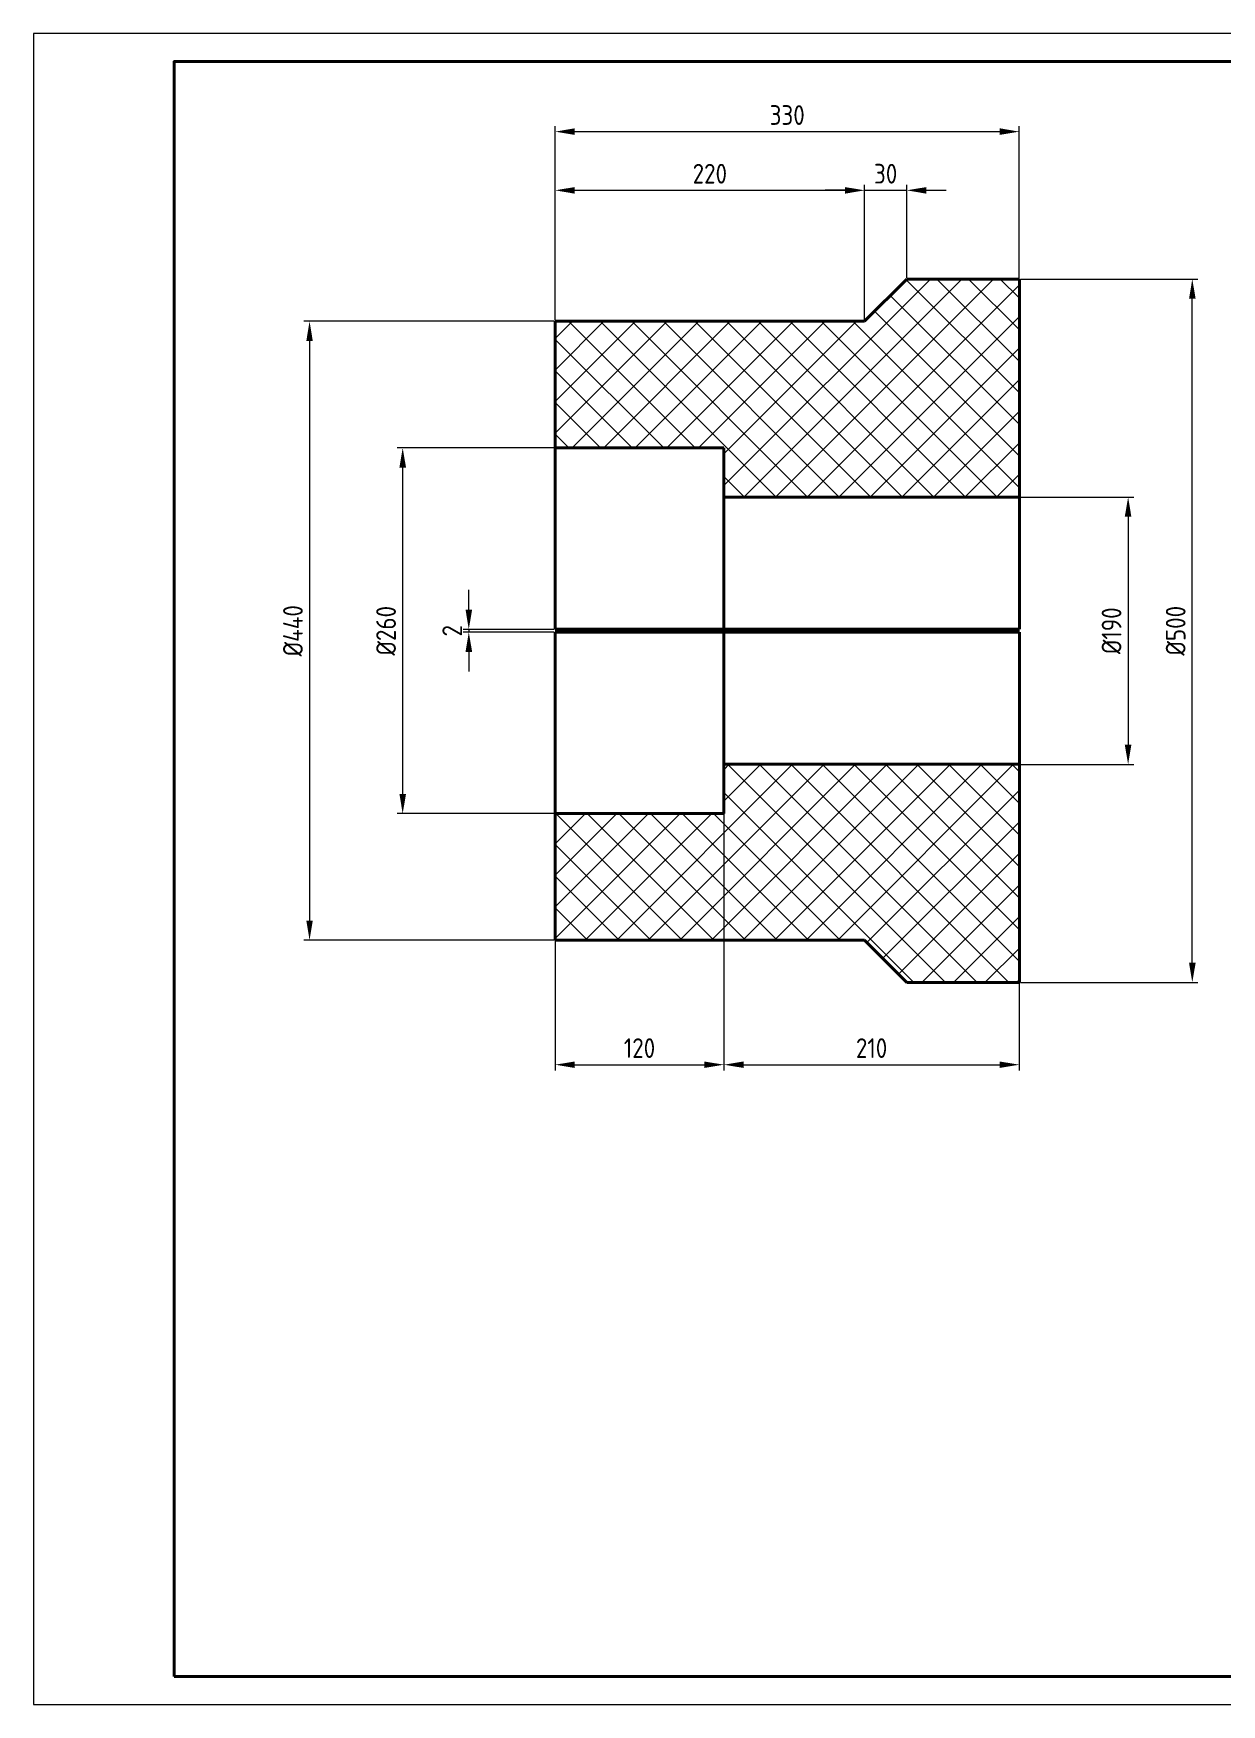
# Model space of a CAD drawing. Header units: millimetres. Extents: x 52110 to 400893, y -153728 to 31997.
# Drawn here: x 356035 to 356880, y -21557 to -20369 of the extents above; entities that cross this region are included whole.
import ezdxf

# ---------------------------------------------------------------- set-up
doc = ezdxf.new("R2010")
doc.units = ezdxf.units.MM
doc.header["$LTSCALE"] = 500
doc.linetypes.add('CENTER', pattern=[2, 1.25, -0.25, 0.25, -0.25])
for name, color, linetype, lineweight in [('SHI', 7, 'Continuous', 40), ('WEN', 3, 'Continuous', 20), ('XI', 2, 'Continuous', 20), ('ZHONG', 1, 'CENTER', 20)]:
    doc.layers.add(name, color=color, linetype=linetype, lineweight=lineweight)
doc.styles.add('GB', font='gbenor.shx', dxfattribs={"bigfont": 'gbcbig.shx'})
doc.dimstyles.new('ISO-25$0', dxfattribs={"dimscale": 40, "dimtxt": 3.5, "dimasz": 3.5, "dimexe": 1, "dimexo": 0.2, "dimgap": 1.2, "dimtad": 1, "dimtoh": 1, "dimdec": 1, "dimzin": 9, "dimdsep": 46, "dimtxsty": 'GB', "dimcen": 0, "dimclrd": 3, "dimclre": 3, "dimclrt": 256, "dimadec": 0, "dimazin": 2, "dimtfac": 1, "dimtdec": 1, "dimtix": 1, "dimtmove": 0, "dimatfit": 3, "dimldrblk": 'DOTSMALL', "dimfxl": 0, "dimlwd": -1, "dimlwe": 20, "dimarcsym": 0})

# ---------------------------------------------------------------- blocks, each defined once
blk = doc.blocks.new('*D629')
at = {"layer": 'Defpoints', "color": 0}
for p in [(356465.7, -20663.6), (356297.3, -20923.6), (356465.7, -20923.6)]:
    blk.add_point(p, dxfattribs=at)
at = {"layer": 'WEN', "color": 3, "linetype": 'ByBlock', "lineweight": 20}
for p, q in [((356464.9, -20663.6), (356293.3, -20663.6)), ((356464.9, -20923.6), (356293.3, -20923.6))]:
    blk.add_line(p, q, dxfattribs=at)
at = {"layer": 'WEN', "color": 3, "linetype": 'ByBlock'}
blk.add_line((356297.3, -20677.6), (356297.3, -20909.6), dxfattribs=at)
at = {"layer": 'WEN', "color": 3}
for points in [[(356295, -20677.6), (356299.7, -20677.6), (356297.3, -20663.6)], [(356295, -20909.6), (356299.7, -20909.6), (356297.3, -20923.6)]]:
    blk.add_solid(points, dxfattribs=at)
at = {"layer": 'WEN', "insert": (356285.5, -20793.6), "char_height": 14, "attachment_point": 5, "rotation": 90, "style": 'GB'}
blk.add_mtext('%%C260', dxfattribs=at)
blk = doc.blocks.new('_DotSmall')
at = {"color": 0, "linetype": 'ByBlock', "const_width": 0.5}
blk.add_lwpolyline([(-0.0625, 0, 1), (0.0625, 0, 1)], format="xyb", close=True, dxfattribs=at)
blk = doc.blocks.new('*D630')
at = {"layer": 'Defpoints', "color": 0}
for p in [(356344.3, -20794.6), (356405.7, -20792.6), (356405.7, -20794.6)]:
    blk.add_point(p, dxfattribs=at)
at = {"layer": 'WEN', "color": 3, "linetype": 'ByBlock'}
for p, q in [((356344.3, -20778.6), (356344.3, -20764.6)), ((356344.3, -20792.6), (356344.3, -20794.6)), ((356344.3, -20808.6), (356344.3, -20822.6))]:
    blk.add_line(p, q, dxfattribs=at)
at = {"layer": 'WEN', "color": 3, "linetype": 'ByBlock', "lineweight": 20}
for p, q in [((356404.9, -20792.6), (356340.3, -20792.6)), ((356404.9, -20794.6), (356340.3, -20794.6))]:
    blk.add_line(p, q, dxfattribs=at)
at = {"layer": 'WEN', "color": 3}
for points in [[(356342, -20778.6), (356346.7, -20778.6), (356344.3, -20792.6)], [(356342, -20808.6), (356346.7, -20808.6), (356344.3, -20794.6)]]:
    blk.add_solid(points, dxfattribs=at)
at = {"layer": 'WEN', "insert": (356332.5, -20793.6), "char_height": 14, "attachment_point": 5, "rotation": 90, "style": 'GB'}
blk.add_mtext('2', dxfattribs=at)
blk = doc.blocks.new('*D631')
at = {"layer": 'Defpoints', "color": 0}
for p in [(356405.7, -20573.6), (356231.1, -21013.6), (356405.7, -21013.6)]:
    blk.add_point(p, dxfattribs=at)
at = {"layer": 'WEN', "color": 3, "linetype": 'ByBlock', "lineweight": 20}
for p, q in [((356404.9, -20573.6), (356227.1, -20573.6)), ((356404.9, -21013.6), (356227.1, -21013.6))]:
    blk.add_line(p, q, dxfattribs=at)
at = {"layer": 'WEN', "color": 3, "linetype": 'ByBlock'}
blk.add_line((356231.1, -20587.6), (356231.1, -20999.6), dxfattribs=at)
at = {"layer": 'WEN', "color": 3}
for points in [[(356228.8, -20587.6), (356233.4, -20587.6), (356231.1, -20573.6)], [(356228.8, -20999.6), (356233.4, -20999.6), (356231.1, -21013.6)]]:
    blk.add_solid(points, dxfattribs=at)
at = {"layer": 'WEN', "insert": (356219.3, -20793.6), "char_height": 14, "attachment_point": 5, "rotation": 90, "style": 'GB'}
blk.add_mtext('%%C440', dxfattribs=at)
blk = doc.blocks.new('*D632')
at = {"layer": 'Defpoints', "color": 0}
for p in [(356625.7, -20480.5), (356405.7, -20573.6), (356625.7, -20573.6)]:
    blk.add_point(p, dxfattribs=at)
at = {"layer": 'WEN', "color": 3, "linetype": 'ByBlock', "lineweight": 20}
for p, q in [((356405.7, -20572.8), (356405.7, -20476.5)), ((356625.7, -20572.8), (356625.7, -20476.5))]:
    blk.add_line(p, q, dxfattribs=at)
at = {"layer": 'WEN', "color": 3, "linetype": 'ByBlock'}
blk.add_line((356419.7, -20480.5), (356611.7, -20480.5), dxfattribs=at)
at = {"layer": 'WEN', "color": 3}
for points in [[(356419.7, -20478.2), (356419.7, -20482.9), (356405.7, -20480.5)], [(356611.7, -20478.2), (356611.7, -20482.9), (356625.7, -20480.5)]]:
    blk.add_solid(points, dxfattribs=at)
at = {"layer": 'WEN', "insert": (356515.7, -20468.7), "char_height": 14, "attachment_point": 5, "style": 'GB'}
blk.add_mtext('220', dxfattribs=at)
blk = doc.blocks.new('*D633')
at = {"layer": 'Defpoints', "color": 0}
for p in [(356655.7, -20480.5), (356655.7, -20543.6), (356625.7, -20573.6)]:
    blk.add_point(p, dxfattribs=at)
at = {"layer": 'WEN', "color": 3, "linetype": 'ByBlock'}
for p, q in [((356611.7, -20480.5), (356597.7, -20480.5)), ((356625.7, -20480.5), (356655.7, -20480.5)), ((356669.7, -20480.5), (356683.7, -20480.5))]:
    blk.add_line(p, q, dxfattribs=at)
at = {"layer": 'WEN', "color": 3, "linetype": 'ByBlock', "lineweight": 20}
for p, q in [((356625.7, -20572.8), (356625.7, -20476.5)), ((356655.7, -20542.8), (356655.7, -20476.5))]:
    blk.add_line(p, q, dxfattribs=at)
at = {"layer": 'WEN', "color": 3}
for points in [[(356611.7, -20478.2), (356611.7, -20482.9), (356625.7, -20480.5)], [(356669.7, -20478.2), (356669.7, -20482.9), (356655.7, -20480.5)]]:
    blk.add_solid(points, dxfattribs=at)
at = {"layer": 'WEN', "insert": (356640.7, -20468.7), "char_height": 14, "attachment_point": 5, "style": 'GB'}
blk.add_mtext('30', dxfattribs=at)
blk = doc.blocks.new('*D634')
at = {"layer": 'Defpoints', "color": 0}
for p in [(356735.7, -20438.8), (356735.7, -20543.6), (356405.7, -20565.6)]:
    blk.add_point(p, dxfattribs=at)
at = {"layer": 'WEN', "color": 3, "linetype": 'ByBlock', "lineweight": 20}
for p, q in [((356405.7, -20564.8), (356405.7, -20434.8)), ((356735.7, -20542.8), (356735.7, -20434.8))]:
    blk.add_line(p, q, dxfattribs=at)
at = {"layer": 'WEN', "color": 3, "linetype": 'ByBlock'}
blk.add_line((356419.7, -20438.8), (356721.7, -20438.8), dxfattribs=at)
at = {"layer": 'WEN', "color": 3}
for points in [[(356419.7, -20436.4), (356419.7, -20441.1), (356405.7, -20438.8)], [(356721.7, -20436.4), (356721.7, -20441.1), (356735.7, -20438.8)]]:
    blk.add_solid(points, dxfattribs=at)
at = {"layer": 'WEN', "insert": (356570.7, -20427), "char_height": 14, "attachment_point": 5, "style": 'GB'}
blk.add_mtext('330', dxfattribs=at)
blk = doc.blocks.new('*D635')
at = {"layer": 'Defpoints', "color": 0}
for p in [(356405.7, -20861.7), (356525.7, -20861.7), (356525.7, -21102.1)]:
    blk.add_point(p, dxfattribs=at)
at = {"layer": 'WEN', "color": 3, "linetype": 'ByBlock', "lineweight": 20}
for p, q in [((356405.7, -20862.5), (356405.7, -21106.1)), ((356525.7, -20862.5), (356525.7, -21106.1))]:
    blk.add_line(p, q, dxfattribs=at)
at = {"layer": 'WEN', "color": 3, "linetype": 'ByBlock'}
blk.add_line((356419.7, -21102.1), (356511.7, -21102.1), dxfattribs=at)
at = {"layer": 'WEN', "color": 3}
for points in [[(356419.7, -21099.8), (356419.7, -21104.4), (356405.7, -21102.1)], [(356511.7, -21099.8), (356511.7, -21104.4), (356525.7, -21102.1)]]:
    blk.add_solid(points, dxfattribs=at)
at = {"layer": 'WEN', "insert": (356465.7, -21090.3), "char_height": 14, "attachment_point": 5, "style": 'GB'}
blk.add_mtext('120', dxfattribs=at)
blk = doc.blocks.new('*D636')
at = {"layer": 'Defpoints', "color": 0}
for p in [(356525.7, -20888.6), (356735.7, -20888.6), (356735.7, -21102.1)]:
    blk.add_point(p, dxfattribs=at)
at = {"layer": 'WEN', "color": 3, "linetype": 'ByBlock', "lineweight": 20}
for p, q in [((356525.7, -20889.4), (356525.7, -21106.1)), ((356735.7, -20889.4), (356735.7, -21106.1))]:
    blk.add_line(p, q, dxfattribs=at)
at = {"layer": 'WEN', "color": 3, "linetype": 'ByBlock'}
blk.add_line((356539.7, -21102.1), (356721.7, -21102.1), dxfattribs=at)
at = {"layer": 'WEN', "color": 3}
for points in [[(356539.7, -21099.8), (356539.7, -21104.4), (356525.7, -21102.1)], [(356721.7, -21099.8), (356721.7, -21104.4), (356735.7, -21102.1)]]:
    blk.add_solid(points, dxfattribs=at)
at = {"layer": 'WEN', "insert": (356630.7, -21090.3), "char_height": 14, "attachment_point": 5, "style": 'GB'}
blk.add_mtext('210', dxfattribs=at)
blk = doc.blocks.new('*D637')
at = {"layer": 'Defpoints', "color": 0}
for p in [(356698.8, -20698.6), (356698.8, -20888.6), (356813.1, -20888.6)]:
    blk.add_point(p, dxfattribs=at)
at = {"layer": 'WEN', "color": 3, "linetype": 'ByBlock', "lineweight": 20}
for p, q in [((356699.6, -20698.6), (356817.1, -20698.6)), ((356699.6, -20888.6), (356817.1, -20888.6))]:
    blk.add_line(p, q, dxfattribs=at)
at = {"layer": 'WEN', "color": 3, "linetype": 'ByBlock'}
blk.add_line((356813.1, -20712.6), (356813.1, -20874.6), dxfattribs=at)
at = {"layer": 'WEN', "color": 3}
for points in [[(356810.7, -20712.6), (356815.4, -20712.6), (356813.1, -20698.6)], [(356810.7, -20874.6), (356815.4, -20874.6), (356813.1, -20888.6)]]:
    blk.add_solid(points, dxfattribs=at)
at = {"layer": 'WEN', "insert": (356801.3, -20793.6), "char_height": 14, "attachment_point": 5, "rotation": 90, "style": 'GB'}
blk.add_mtext('%%C190', dxfattribs=at)
blk = doc.blocks.new('*D639')
at = {"layer": 'Defpoints', "color": 0}
for p in [(356735.7, -20543.6), (356858.7, -20543.6), (356735.7, -21043.6)]:
    blk.add_point(p, dxfattribs=at)
at = {"layer": 'WEN', "color": 3, "linetype": 'ByBlock', "lineweight": 20}
for p, q in [((356736.5, -20543.6), (356862.7, -20543.6)), ((356736.5, -21043.6), (356862.7, -21043.6))]:
    blk.add_line(p, q, dxfattribs=at)
at = {"layer": 'WEN', "color": 3, "linetype": 'ByBlock'}
blk.add_line((356858.7, -21029.6), (356858.7, -20557.6), dxfattribs=at)
at = {"layer": 'WEN', "color": 3}
for points in [[(356856.4, -20557.6), (356861.1, -20557.6), (356858.7, -20543.6)], [(356856.4, -21029.6), (356861.1, -21029.6), (356858.7, -21043.6)]]:
    blk.add_solid(points, dxfattribs=at)
at = {"layer": 'WEN', "insert": (356846.9, -20793.6), "char_height": 14, "attachment_point": 5, "rotation": 90, "style": 'GB'}
blk.add_mtext('%%C500', dxfattribs=at)

msp = doc.modelspace()

# ---------------------------------------------------------------- hatches: boundary and pattern name
at = {"layer": 'WEN'}
h = msp.add_hatch(dxfattribs=at)
h.set_pattern_fill('NET', color=256, scale=5, angle=45, style=0)
h.set_pattern_definition([(45, (162106.353, 66039.661), (-11.2253202, 11.2253202), []), (135, (162106.353, 66039.661), (-11.2253202, -11.2253202), [])])
h.paths.add_polyline_path([(356735.74669, -20543.56374), (356655.74669, -20543.56374), (356625.74669, -20573.56374), (356405.74669, -20573.56374), (356405.74669, -20663.56374), (356525.74669, -20663.56374), (356525.74669, -20698.56374), (356735.74669, -20698.56374)])
h.paths.add_polyline_path([(356735.74669, -20888.56374), (356525.74669, -20888.56374), (356525.74669, -20923.56374), (356405.74669, -20923.56374), (356405.74669, -21013.56374), (356625.74669, -21013.56374), (356655.74669, -21043.56374), (356735.74669, -21043.56374)])

# ---------------------------------------------------------------- linework, layer by layer
at = {"layer": 'SHI'}
for p, q in [((356625.74669, -20573.56374), (356655.74669, -20543.56374)), ((356655.74669, -20543.56374), (356735.74669, -20543.56374)), ((356735.74669, -20792.56374), (356735.74669, -20543.56374)), ((356405.74669, -20792.56374), (356405.74669, -20573.56374)), ((356405.74669, -20573.56374), (356625.74669, -20573.56374)), ((356405.74669, -20663.56374), (356525.74669, -20663.56374)), ((356525.74669, -20792.56374), (356525.74669, -20663.56374)), ((356525.74669, -20698.56374), (356735.74669, -20698.56374)), ((356405.74669, -20792.56374), (356735.74669, -20792.56374)), ((356405.74669, -20794.56374), (356405.74669, -21013.56374)), ((356405.74669, -20794.56374), (356735.74669, -20794.56374)), ((356525.74669, -20794.56374), (356525.74669, -20923.56374)), ((356735.74669, -20794.56374), (356735.74669, -21043.56374)), ((356525.74669, -20888.56374), (356735.74669, -20888.56374)), ((356405.74669, -20923.56374), (356525.74669, -20923.56374)), ((356405.74669, -21013.56374), (356625.74669, -21013.56374)), ((356625.74669, -21013.56374), (356655.74669, -21043.56374)), ((356655.74669, -21043.56374), (356735.74669, -21043.56374))]:
    msp.add_line(p, q, dxfattribs=at)
msp.add_lwpolyline([(356134.77169, -21536.97015), (357694.77169, -21536.97015), (357694.77169, -20388.97015), (356134.77169, -20388.97015)], close=True, dxfattribs=at)
at = {"layer": 'XI'}
msp.add_lwpolyline([(356034.77169, -21556.97015), (357714.77169, -21556.97015), (357714.77169, -20368.97015), (356034.77169, -20368.97015)], close=True, dxfattribs=at)
at = {"layer": 'ZHONG', "color": 1, "ltscale": 0.5}
msp.add_line((356405.74669, -20793.56374), (356735.74669, -20793.56374), dxfattribs=at)
msp.add_line((356405.74669, -20793.56374), (356735.74669, -20793.56374), dxfattribs=at)

# ---------------------------------------------------------------- dimensions: what is measured, and where the dimension line sits
at = {"layer": 'WEN'}
for base, p1, p2, picture, middle in [((356735.74669, -20438.7648), (356405.74669, -20565.56374), (356735.74669, -20543.56374), '*D634', (356570.74669, -20426.9648)), ((356625.74669, -20480.53743), (356405.74669, -20573.56374), (356625.74669, -20573.56374), '*D632', (356515.74669, -20468.73743)), ((356655.74669, -20480.53743), (356625.74669, -20573.56374), (356655.74669, -20543.56374), '*D633', (356640.74669, -20468.73743)), ((356525.74669, -21102.08834), (356405.74669, -20861.70296), (356525.74669, -20861.70296), '*D635', (356465.74669, -21090.28834)), ((356735.74669, -21102.08834), (356525.74669, -20888.56374), (356735.74669, -20888.56374), '*D636', (356630.74669, -21090.28834))]:
    dim = msp.add_linear_dim(base=base, p1=p1, p2=p2, dimstyle='ISO-25$0', override={"dimscale": 4, "dimatfit": 0, "dimfxl": 1.25}, dxfattribs=at)
    dim.commit()
    dim.dimension.update_dxf_attribs({"geometry": picture, "text_midpoint": middle})
for base, p1, p2, picture, middle in [((356858.73497, -20543.56374), (356735.74669, -21043.56374), (356735.74669, -20543.56374), '*D639', (356846.93497, -20793.56374)), ((356231.10595, -21013.56374), (356405.74669, -20573.56374), (356405.74669, -21013.56374), '*D631', (356219.30595, -20793.56374)), ((356297.33111, -20923.56374), (356465.74669, -20663.56374), (356465.74669, -20923.56374), '*D629', (356285.53111, -20793.56374)), ((356813.05873, -20888.56374), (356698.84701, -20698.56374), (356698.84701, -20888.56374), '*D637', (356801.25873, -20793.56374))]:
    dim = msp.add_linear_dim(base=base, p1=p1, p2=p2, angle=90, text='%%C<>', dimstyle='ISO-25$0', override={"dimscale": 4, "dimatfit": 0, "dimfxl": 1.25}, dxfattribs=at)
    dim.commit()
    dim.dimension.update_dxf_attribs({"geometry": picture, "text_midpoint": middle})
dim = msp.add_linear_dim(base=(356344.31721, -20794.56374), p1=(356405.74669, -20792.56374), p2=(356405.74669, -20794.56374), angle=90, dimstyle='ISO-25$0', override={"dimscale": 4, "dimatfit": 0, "dimfxl": 1.25}, dxfattribs=at)
dim.commit()
dim.dimension.update_dxf_attribs({"geometry": '*D630', "text_midpoint": (356332.51721, -20793.56374)})

doc.saveas('drawing.dxf')
